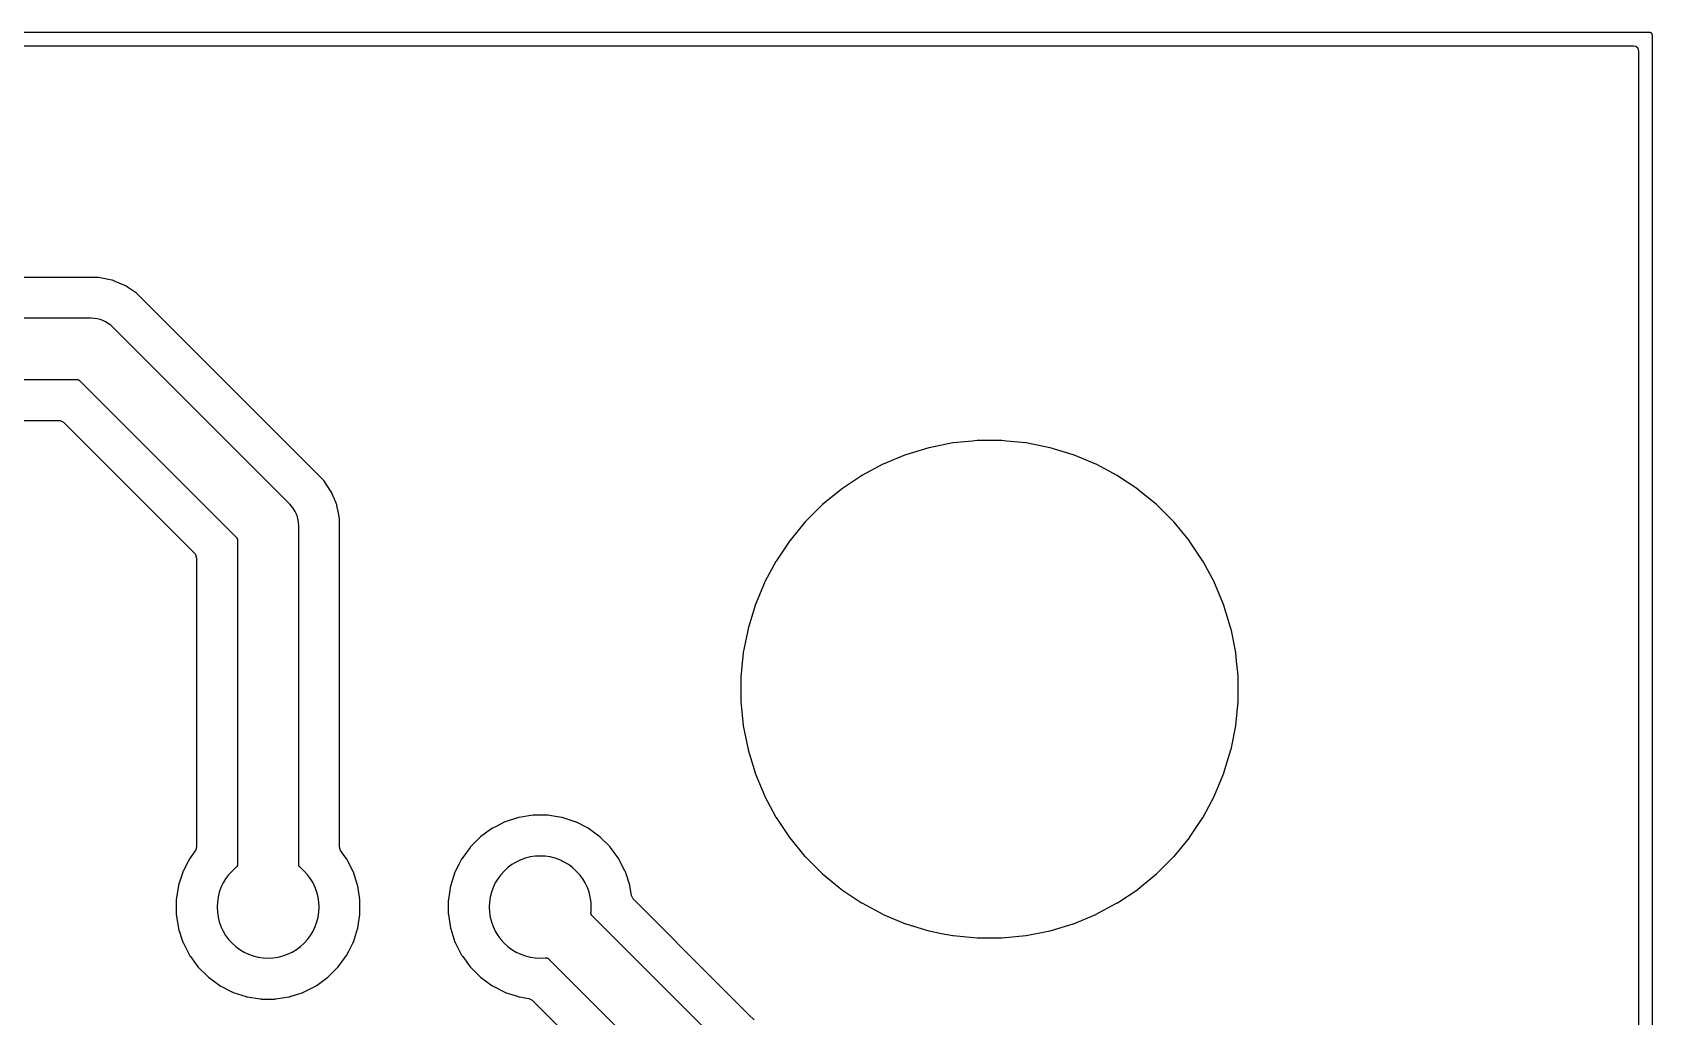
# Model space of a CAD drawing. Header units: metres. Extents: x 46.2 to 140.4, y -137.6 to -43.4.
# Drawn here: x 116.64 to 140.45, y -57.81 to -43.35 of the extents above; entities that cross this region are included whole.
import ezdxf

# ---------------------------------------------------------------- set-up
doc = ezdxf.new("R2010")
doc.units = ezdxf.units.M

msp = doc.modelspace()

# ---------------------------------------------------------------- linework, layer by layer
for points in [[(140.449, -137.599), (140.449, -43.401), (140.449, -43.399), (140.449, -43.398), (140.449, -43.397), (140.449, -43.396), (140.449, -43.394), (140.449, -43.393), (140.449, -43.392), (140.449, -43.391), (140.448, -43.39), (140.448, -43.388), (140.448, -43.387), (140.447, -43.386), (140.447, -43.385), (140.447, -43.384), (140.446, -43.383), (140.446, -43.381), (140.445, -43.38), (140.445, -43.379), (140.444, -43.378), (140.444, -43.377), (140.443, -43.376), (140.442, -43.375), (140.442, -43.374), (140.441, -43.373), (140.44, -43.372), (140.44, -43.371), (140.439, -43.37), (140.438, -43.369), (140.437, -43.368), (140.437, -43.367), (140.436, -43.366), (140.435, -43.365), (140.434, -43.364), (140.433, -43.363), (140.432, -43.363), (140.431, -43.362), (140.43, -43.361), (140.429, -43.36), (140.428, -43.36), (140.427, -43.359), (140.426, -43.358), (140.425, -43.358), (140.424, -43.357), (140.423, -43.356), (140.422, -43.356), (140.421, -43.355), (140.42, -43.355), (140.419, -43.354), (140.417, -43.354), (140.416, -43.353), (140.415, -43.353), (140.414, -43.353), (140.413, -43.352), (140.412, -43.352), (140.41, -43.352), (140.409, -43.351), (140.408, -43.351), (140.407, -43.351), (140.406, -43.351), (140.404, -43.351), (140.403, -43.351), (140.402, -43.351), (140.401, -43.351), (140.399, -43.351), (46.201, -43.351)], [(140.249, -43.632), (140.236, -43.586), (140.204, -43.558), (140.17, -43.551), (46.432, -43.551), (46.386, -43.564), (46.358, -43.596), (46.351, -43.63), (46.351, -137.368), (46.364, -137.414), (46.396, -137.442), (46.43, -137.449), (140.168, -137.449), (140.214, -137.436), (140.242, -137.404), (140.249, -137.37), (140.249, -43.632)], [(98.523, -49.051), (117.032, -49.051), (117.045, -49.052), (117.092, -49.077), (119.026, -51.012), (119.035, -51.022), (119.049, -51.073), (119.049, -55.322), (119.031, -55.374), (119.03, -55.376), (118.947, -55.489), (118.947, -55.49), (118.946, -55.491), (118.945, -55.492), (118.944, -55.493), (118.944, -55.495), (118.943, -55.496), (118.943, -55.496), (118.902, -55.576), (118.85, -55.678), (118.85, -55.679), (118.849, -55.68), (118.849, -55.681), (118.848, -55.682), (118.848, -55.682), (118.848, -55.684), (118.847, -55.685), (118.847, -55.685), (118.847, -55.685), (118.784, -55.88), (118.784, -55.881), (118.783, -55.882), (118.783, -55.883), (118.783, -55.884), (118.782, -55.886), (118.782, -55.887), (118.782, -55.888), (118.75, -56.09), (118.75, -56.091), (118.75, -56.092), (118.75, -56.093), (118.75, -56.094), (118.75, -56.096), (118.749, -56.097), (118.749, -56.098), (118.749, -56.302), (118.749, -56.303), (118.75, -56.304), (118.75, -56.306), (118.75, -56.307), (118.75, -56.308), (118.75, -56.309), (118.75, -56.31), (118.782, -56.512), (118.782, -56.513), (118.782, -56.514), (118.783, -56.516), (118.783, -56.517), (118.783, -56.518), (118.784, -56.519), (118.784, -56.52), (118.847, -56.715), (118.848, -56.716), (118.848, -56.717), (118.848, -56.718), (118.849, -56.719), (118.849, -56.72), (118.85, -56.721), (118.85, -56.722), (118.943, -56.904), (118.944, -56.905), (118.944, -56.907), (118.945, -56.908), (118.946, -56.909), (118.947, -56.91), (118.947, -56.911), (118.96, -56.928), (119.068, -57.077), (119.068, -57.077), (119.069, -57.078), (119.07, -57.079), (119.07, -57.079), (119.07, -57.08), (119.071, -57.081), (119.072, -57.082), (119.073, -57.083), (119.217, -57.227), (119.218, -57.228), (119.219, -57.229), (119.22, -57.23), (119.221, -57.23), (119.221, -57.23), (119.222, -57.231), (119.223, -57.232), (119.223, -57.232), (119.296, -57.285), (119.389, -57.353), (119.39, -57.353), (119.391, -57.354), (119.392, -57.355), (119.393, -57.356), (119.395, -57.356), (119.396, -57.357), (119.396, -57.357), (119.578, -57.45), (119.579, -57.45), (119.58, -57.451), (119.581, -57.451), (119.582, -57.452), (119.583, -57.452), (119.584, -57.452), (119.585, -57.453), (119.78, -57.516), (119.781, -57.516), (119.782, -57.517), (119.783, -57.517), (119.784, -57.517), (119.786, -57.518), (119.787, -57.518), (119.788, -57.518), (119.99, -57.55), (119.991, -57.55), (119.992, -57.55), (119.993, -57.55), (119.994, -57.55), (119.996, -57.55), (119.997, -57.551), (119.998, -57.551), (120.202, -57.551), (120.203, -57.551), (120.204, -57.55), (120.206, -57.55), (120.207, -57.55), (120.208, -57.55), (120.209, -57.55), (120.21, -57.55), (120.311, -57.534), (120.412, -57.518), (120.413, -57.518), (120.414, -57.518), (120.416, -57.517), (120.417, -57.517), (120.418, -57.517), (120.419, -57.516), (120.42, -57.516), (120.51, -57.487), (120.615, -57.453), (120.616, -57.452), (120.618, -57.452), (120.618, -57.452), (120.619, -57.451), (120.62, -57.451), (120.621, -57.45), (120.622, -57.45), (120.688, -57.416), (120.804, -57.357), (120.805, -57.356), (120.807, -57.356), (120.808, -57.355), (120.809, -57.354), (120.81, -57.353), (120.811, -57.353), (120.822, -57.345), (120.977, -57.232), (120.977, -57.232), (120.978, -57.231), (120.979, -57.23), (120.98, -57.23), (120.981, -57.229), (120.982, -57.228), (120.983, -57.227), (121.127, -57.083), (121.128, -57.082), (121.129, -57.081), (121.13, -57.08), (121.13, -57.079), (121.131, -57.078), (121.132, -57.077), (121.132, -57.077), (121.253, -56.911), (121.253, -56.91), (121.254, -56.909), (121.255, -56.908), (121.256, -56.907), (121.256, -56.905), (121.257, -56.904), (121.257, -56.904), (121.257, -56.904), (121.257, -56.904), (121.257, -56.904), (121.259, -56.901), (121.286, -56.847), (121.35, -56.722), (121.35, -56.721), (121.351, -56.72), (121.351, -56.719), (121.352, -56.718), (121.352, -56.717), (121.352, -56.716), (121.353, -56.715), (121.416, -56.52), (121.416, -56.519), (121.417, -56.518), (121.417, -56.517), (121.417, -56.516), (121.418, -56.514), (121.418, -56.513), (121.418, -56.512), (121.45, -56.31), (121.45, -56.309), (121.45, -56.308), (121.45, -56.307), (121.45, -56.306), (121.45, -56.304), (121.45, -56.303), (121.45, -56.302), (121.45, -56.098), (121.45, -56.097), (121.45, -56.096), (121.45, -56.094), (121.45, -56.093), (121.45, -56.092), (121.45, -56.091), (121.45, -56.09), (121.418, -55.888), (121.418, -55.887), (121.418, -55.886), (121.417, -55.884), (121.417, -55.883), (121.417, -55.882), (121.416, -55.881), (121.416, -55.88), (121.353, -55.685), (121.352, -55.684), (121.352, -55.683), (121.352, -55.682), (121.351, -55.681), (121.351, -55.68), (121.35, -55.679), (121.35, -55.678), (121.257, -55.496), (121.256, -55.495), (121.256, -55.493), (121.255, -55.492), (121.254, -55.491), (121.253, -55.49), (121.253, -55.489), (121.166, -55.369), (121.151, -55.317), (121.151, -50.501), (121.15, -50.5), (121.15, -50.499), (121.15, -50.498), (121.15, -50.497), (121.15, -50.495), (121.15, -50.494), (121.15, -50.493), (121.15, -50.492), (121.123, -50.36), (121.122, -50.353), (121.111, -50.298), (121.111, -50.297), (121.111, -50.296), (121.11, -50.295), (121.11, -50.294), (121.11, -50.292), (121.109, -50.291), (121.109, -50.29), (121.108, -50.289), (121.064, -50.181), (121.062, -50.178), (121.062, -50.178), (121.033, -50.107), (121.032, -50.106), (121.032, -50.105), (121.031, -50.104), (121.031, -50.102), (121.031, -50.102), (121.03, -50.101), (121.03, -50.1), (121.029, -50.099), (121.028, -50.098), (120.919, -49.934), (120.918, -49.933), (120.917, -49.932), (120.917, -49.931), (120.916, -49.93), (120.915, -49.93), (120.914, -49.929), (120.913, -49.928), (120.912, -49.927), (120.819, -49.833), (120.139, -49.154), (118.173, -47.188), (118.172, -47.187), (118.171, -47.186), (118.171, -47.185), (118.17, -47.184), (118.169, -47.184), (118.168, -47.183), (118.168, -47.183), (118.167, -47.182), (118.166, -47.181), (118.002, -47.072), (118.001, -47.071), (118, -47.07), (117.999, -47.07), (117.997, -47.069), (117.996, -47.069), (117.996, -47.069), (117.995, -47.068), (117.993, -47.067), (117.91, -47.033), (117.864, -47.014), (117.864, -47.014), (117.864, -47.014), (117.811, -46.992), (117.809, -46.991), (117.808, -46.991), (117.808, -46.991), (117.807, -46.99), (117.806, -46.99), (117.805, -46.99), (117.804, -46.989), (117.803, -46.989), (117.802, -46.989), (117.705, -46.97), (117.608, -46.95), (117.607, -46.95), (117.606, -46.95), (117.605, -46.95), (117.603, -46.95), (117.602, -46.95), (117.601, -46.95), (117.6, -46.95), (117.599, -46.949), (97.951, -46.949)], [(98.257, -48.45), (117.293, -48.45), (117.294, -48.45), (117.295, -48.45), (117.296, -48.45), (117.298, -48.45), (117.299, -48.451), (117.3, -48.451), (117.301, -48.451), (117.303, -48.451), (117.304, -48.451), (117.305, -48.452), (117.306, -48.452), (117.307, -48.452), (117.308, -48.453), (117.31, -48.453), (117.311, -48.454), (117.312, -48.454), (117.313, -48.455), (117.314, -48.455), (117.315, -48.456), (117.316, -48.456), (117.317, -48.457), (117.318, -48.457), (117.32, -48.458), (117.321, -48.459), (117.322, -48.459), (117.323, -48.46), (117.324, -48.461), (117.325, -48.462), (117.325, -48.462), (117.326, -48.463), (117.327, -48.464), (117.328, -48.465), (119.635, -50.772), (119.636, -50.773), (119.637, -50.774), (119.638, -50.775), (119.638, -50.775), (119.639, -50.776), (119.64, -50.777), (119.641, -50.778), (119.641, -50.779), (119.642, -50.78), (119.643, -50.782), (119.643, -50.783), (119.644, -50.784), (119.644, -50.785), (119.645, -50.786), (119.645, -50.787), (119.646, -50.788), (119.646, -50.789), (119.647, -50.79), (119.647, -50.792), (119.648, -50.793), (119.648, -50.794), (119.648, -50.795), (119.649, -50.796), (119.649, -50.797), (119.649, -50.799), (119.649, -50.8), (119.649, -50.801), (119.65, -50.802), (119.65, -50.804), (119.65, -50.805), (119.65, -50.806), (119.65, -50.807), (119.65, -55.576), (119.65, -55.577), (119.65, -55.579), (119.65, -55.58), (119.649, -55.581), (119.649, -55.583), (119.649, -55.584), (119.649, -55.585), (119.649, -55.586), (119.648, -55.588), (119.648, -55.589), (119.648, -55.59), (119.647, -55.591), (119.647, -55.593), (119.646, -55.594), (119.646, -55.595), (119.646, -55.596), (119.645, -55.598), (119.644, -55.599), (119.644, -55.6), (119.643, -55.601), (119.643, -55.602), (119.642, -55.603), (119.641, -55.604), (119.64, -55.605), (119.64, -55.606), (119.639, -55.607), (119.638, -55.608), (119.637, -55.609), (119.636, -55.61), (119.635, -55.611), (119.634, -55.612), (119.634, -55.613), (119.633, -55.614), (119.632, -55.615), (119.631, -55.616), (119.63, -55.616), (119.624, -55.62), (119.57, -55.67), (119.52, -55.724), (119.476, -55.783), (119.439, -55.846), (119.407, -55.913), (119.382, -55.982), (119.364, -56.054), (119.354, -56.126), (119.35, -56.2), (119.354, -56.274), (119.364, -56.346), (119.382, -56.418), (119.407, -56.487), (119.439, -56.554), (119.476, -56.617), (119.52, -56.676), (119.57, -56.73), (119.624, -56.78), (119.683, -56.824), (119.746, -56.861), (119.813, -56.893), (119.882, -56.918), (119.954, -56.936), (120.026, -56.946), (120.1, -56.95), (120.174, -56.946), (120.246, -56.936), (120.318, -56.918), (120.387, -56.893), (120.454, -56.861), (120.517, -56.824), (120.576, -56.78), (120.63, -56.73), (120.68, -56.676), (120.724, -56.617), (120.761, -56.554), (120.793, -56.487), (120.818, -56.418), (120.836, -56.346), (120.846, -56.274), (120.85, -56.2), (120.846, -56.126), (120.836, -56.054), (120.818, -55.982), (120.793, -55.913), (120.761, -55.846), (120.724, -55.783), (120.68, -55.724), (120.63, -55.67), (120.576, -55.62), (120.57, -55.616), (120.57, -55.616), (120.569, -55.615), (120.568, -55.614), (120.567, -55.613), (120.566, -55.613), (120.565, -55.612), (120.564, -55.611), (120.564, -55.61), (120.563, -55.609), (120.562, -55.608), (120.561, -55.607), (120.561, -55.607), (120.56, -55.606), (120.559, -55.605), (120.559, -55.604), (120.558, -55.603), (120.557, -55.602), (120.557, -55.601), (120.556, -55.6), (120.556, -55.599), (120.555, -55.598), (120.555, -55.597), (120.554, -55.596), (120.554, -55.594), (120.553, -55.593), (120.553, -55.592), (120.553, -55.591), (120.552, -55.59), (120.552, -55.589), (120.552, -55.588), (120.551, -55.587), (120.551, -55.585), (120.551, -55.584), (120.551, -55.583), (120.551, -55.582), (120.55, -55.581), (120.55, -55.58), (120.55, -55.579), (120.55, -55.577), (120.55, -55.576), (120.55, -50.601), (120.548, -50.556), (120.542, -50.512), (120.531, -50.469), (120.516, -50.428), (120.497, -50.388), (120.474, -50.35), (120.448, -50.314), (120.418, -50.281), (117.819, -47.682), (117.786, -47.652), (117.75, -47.626), (117.712, -47.603), (117.672, -47.584), (117.631, -47.569), (117.588, -47.558), (117.544, -47.552), (117.499, -47.55), (98.051, -47.55)], [(127.154, -52.113), (127.154, -52.113), (127.126, -52.256), (127.085, -52.461), (127.085, -52.462), (127.085, -52.463), (127.085, -52.464), (127.084, -52.466), (127.05, -52.818), (127.05, -52.819), (127.05, -52.82), (127.05, -52.822), (127.049, -52.823), (127.049, -53.177), (127.05, -53.178), (127.05, -53.18), (127.05, -53.181), (127.05, -53.182), (127.084, -53.534), (127.085, -53.536), (127.085, -53.537), (127.085, -53.538), (127.085, -53.539), (127.154, -53.887), (127.155, -53.888), (127.155, -53.889), (127.155, -53.89), (127.155, -53.891), (127.258, -54.23), (127.259, -54.231), (127.259, -54.233), (127.259, -54.234), (127.26, -54.235), (127.395, -54.562), (127.396, -54.563), (127.396, -54.564), (127.397, -54.565), (127.398, -54.566), (127.564, -54.879), (127.565, -54.88), (127.566, -54.881), (127.566, -54.882), (127.567, -54.883), (127.764, -55.177), (127.764, -55.178), (127.765, -55.179), (127.766, -55.18), (127.767, -55.181), (127.991, -55.455), (127.992, -55.456), (127.993, -55.457), (127.994, -55.458), (127.995, -55.459), (128.245, -55.709), (128.246, -55.71), (128.247, -55.711), (128.248, -55.712), (128.249, -55.712), (128.494, -55.914), (128.519, -55.934), (128.522, -55.937), (128.523, -55.938), (128.524, -55.939), (128.525, -55.939), (128.526, -55.94), (128.821, -56.137), (128.822, -56.137), (128.823, -56.138), (128.824, -56.139), (128.825, -56.139), (128.825, -56.139), (129.137, -56.306), (129.138, -56.307), (129.139, -56.307), (129.141, -56.308), (129.142, -56.308), (129.469, -56.444), (129.47, -56.444), (129.471, -56.445), (129.472, -56.445), (129.473, -56.445), (129.812, -56.548), (129.813, -56.549), (129.815, -56.549), (129.816, -56.549), (129.816, -56.549), (129.817, -56.549), (129.817, -56.549), (129.817, -56.549), (130, -56.586), (130.164, -56.618), (130.166, -56.619), (130.167, -56.619), (130.168, -56.619), (130.169, -56.619), (130.522, -56.654), (130.523, -56.654), (130.524, -56.654), (130.525, -56.654), (130.527, -56.654), (130.881, -56.654), (130.882, -56.654), (130.883, -56.654), (130.884, -56.654), (130.886, -56.654), (131.238, -56.619), (131.239, -56.619), (131.24, -56.619), (131.242, -56.619), (131.243, -56.618), (131.59, -56.549), (131.591, -56.549), (131.592, -56.549), (131.593, -56.549), (131.593, -56.549), (131.594, -56.549), (131.595, -56.548), (131.934, -56.445), (131.935, -56.445), (131.936, -56.445), (131.937, -56.444), (131.938, -56.444), (132.266, -56.308), (132.267, -56.308), (132.268, -56.307), (132.269, -56.307), (132.269, -56.307), (132.27, -56.306), (132.582, -56.139), (132.583, -56.139), (132.583, -56.139), (132.584, -56.138), (132.586, -56.137), (132.587, -56.137), (132.881, -55.94), (132.882, -55.939), (132.883, -55.939), (132.884, -55.938), (132.885, -55.937), (133.159, -55.712), (133.16, -55.712), (133.161, -55.711), (133.161, -55.71), (133.162, -55.709), (133.413, -55.459), (133.414, -55.458), (133.414, -55.457), (133.415, -55.456), (133.416, -55.455), (133.641, -55.181), (133.641, -55.18), (133.642, -55.179), (133.643, -55.178), (133.644, -55.177), (133.84, -54.883), (133.841, -54.882), (133.841, -54.881), (133.841, -54.881), (133.842, -54.88), (133.843, -54.879), (133.843, -54.879), (133.843, -54.879), (134.01, -54.566), (134.01, -54.565), (134.011, -54.564), (134.012, -54.563), (134.012, -54.562), (134.012, -54.562), (134.147, -54.235), (134.148, -54.234), (134.148, -54.233), (134.149, -54.231), (134.149, -54.23), (134.252, -53.891), (134.252, -53.89), (134.252, -53.889), (134.253, -53.888), (134.253, -53.887), (134.253, -53.887), (134.253, -53.887), (134.322, -53.539), (134.322, -53.538), (134.323, -53.537), (134.323, -53.536), (134.323, -53.534), (134.358, -53.182), (134.358, -53.181), (134.358, -53.18), (134.358, -53.178), (134.358, -53.177), (134.358, -52.823), (134.358, -52.822), (134.358, -52.82), (134.358, -52.819), (134.358, -52.818), (134.351, -52.753), (134.335, -52.589), (134.323, -52.466), (134.323, -52.464), (134.323, -52.463), (134.322, -52.462), (134.322, -52.461), (134.253, -52.113), (134.253, -52.112), (134.252, -52.111), (134.252, -52.11), (134.252, -52.109), (134.149, -51.77), (134.149, -51.769), (134.148, -51.767), (134.148, -51.766), (134.147, -51.765), (134.012, -51.438), (134.011, -51.437), (134.011, -51.436), (134.01, -51.435), (134.01, -51.434), (133.843, -51.121), (133.843, -51.121), (133.842, -51.12), (133.841, -51.119), (133.841, -51.119), (133.841, -51.118), (133.84, -51.117), (133.644, -50.823), (133.643, -50.822), (133.642, -50.821), (133.641, -50.82), (133.641, -50.819), (133.416, -50.545), (133.415, -50.544), (133.414, -50.543), (133.414, -50.542), (133.413, -50.541), (133.162, -50.291), (133.161, -50.29), (133.161, -50.289), (133.16, -50.288), (133.159, -50.288), (132.885, -50.063), (132.884, -50.062), (132.883, -50.061), (132.882, -50.061), (132.881, -50.06), (132.587, -49.863), (132.586, -49.863), (132.585, -49.862), (132.585, -49.862), (132.584, -49.862), (132.583, -49.861), (132.582, -49.861), (132.582, -49.861), (132.27, -49.694), (132.269, -49.693), (132.268, -49.693), (132.266, -49.692), (132.266, -49.692), (132.266, -49.692), (131.938, -49.556), (131.937, -49.556), (131.936, -49.555), (131.935, -49.555), (131.934, -49.555), (131.595, -49.452), (131.594, -49.452), (131.593, -49.451), (131.592, -49.451), (131.591, -49.451), (131.59, -49.451), (131.59, -49.451), (131.243, -49.382), (131.242, -49.381), (131.24, -49.381), (131.239, -49.381), (131.238, -49.381), (130.953, -49.353), (130.886, -49.346), (130.884, -49.346), (130.883, -49.346), (130.882, -49.346), (130.881, -49.346), (130.527, -49.346), (130.525, -49.346), (130.524, -49.346), (130.523, -49.346), (130.522, -49.346), (130.454, -49.353), (130.169, -49.381), (130.168, -49.381), (130.167, -49.381), (130.166, -49.381), (130.164, -49.382), (129.817, -49.451), (129.815, -49.451), (129.814, -49.451), (129.813, -49.452), (129.812, -49.452), (129.473, -49.555), (129.472, -49.555), (129.471, -49.555), (129.47, -49.556), (129.469, -49.556), (129.142, -49.692), (129.141, -49.692), (129.14, -49.693), (129.138, -49.693), (129.137, -49.694), (128.825, -49.861), (128.824, -49.861), (128.824, -49.861), (128.824, -49.861), (128.823, -49.862), (128.823, -49.862), (128.823, -49.862), (128.821, -49.863), (128.821, -49.863), (128.821, -49.863), (128.526, -50.06), (128.525, -50.061), (128.524, -50.061), (128.523, -50.062), (128.522, -50.063), (128.249, -50.288), (128.248, -50.288), (128.247, -50.289), (128.246, -50.29), (128.245, -50.291), (127.995, -50.541), (127.994, -50.542), (127.993, -50.543), (127.992, -50.544), (127.991, -50.545), (127.767, -50.819), (127.766, -50.82), (127.765, -50.821), (127.764, -50.822), (127.764, -50.823), (127.764, -50.823), (127.567, -51.117), (127.566, -51.118), (127.566, -51.119), (127.565, -51.121), (127.565, -51.121), (127.564, -51.121), (127.564, -51.121), (127.408, -51.414), (127.398, -51.434), (127.397, -51.435), (127.396, -51.436), (127.396, -51.437), (127.395, -51.438), (127.26, -51.765), (127.259, -51.766), (127.259, -51.767), (127.259, -51.769), (127.258, -51.77), (127.155, -52.109), (127.155, -52.11), (127.155, -52.111), (127.155, -52.111), (127.155, -52.112), (127.154, -52.113), (127.154, -52.113)], [(127.243, -57.857), (127.173, -57.788), (126.755, -57.37), (125.464, -56.078), (125.44, -56.029), (125.418, -55.888), (125.418, -55.887), (125.418, -55.886), (125.417, -55.884), (125.417, -55.883), (125.417, -55.882), (125.416, -55.881), (125.416, -55.88), (125.357, -55.698), (125.353, -55.685), (125.353, -55.685), (125.352, -55.684), (125.352, -55.683), (125.351, -55.682), (125.351, -55.681), (125.35, -55.679), (125.35, -55.678), (125.35, -55.678), (125.35, -55.678), (125.35, -55.678), (125.257, -55.496), (125.256, -55.495), (125.256, -55.493), (125.255, -55.492), (125.254, -55.491), (125.253, -55.49), (125.253, -55.489), (125.132, -55.323), (125.132, -55.322), (125.131, -55.321), (125.13, -55.32), (125.129, -55.319), (125.128, -55.318), (125.128, -55.318), (125.127, -55.317), (125.127, -55.317), (124.983, -55.173), (124.983, -55.173), (124.982, -55.172), (124.981, -55.171), (124.98, -55.17), (124.979, -55.17), (124.978, -55.169), (124.977, -55.168), (124.977, -55.168), (124.811, -55.047), (124.81, -55.047), (124.809, -55.046), (124.808, -55.045), (124.807, -55.044), (124.805, -55.044), (124.804, -55.043), (124.804, -55.043), (124.804, -55.043), (124.804, -55.043), (124.804, -55.043), (124.622, -54.95), (124.621, -54.95), (124.62, -54.949), (124.619, -54.949), (124.618, -54.948), (124.617, -54.948), (124.616, -54.948), (124.615, -54.947), (124.42, -54.884), (124.419, -54.884), (124.418, -54.883), (124.417, -54.883), (124.416, -54.883), (124.414, -54.882), (124.413, -54.882), (124.412, -54.882), (124.234, -54.854), (124.21, -54.85), (124.209, -54.85), (124.208, -54.85), (124.207, -54.85), (124.206, -54.85), (124.204, -54.85), (124.203, -54.85), (124.202, -54.85), (123.998, -54.85), (123.997, -54.85), (123.996, -54.85), (123.994, -54.85), (123.993, -54.85), (123.992, -54.85), (123.991, -54.85), (123.99, -54.85), (123.962, -54.854), (123.788, -54.882), (123.787, -54.882), (123.786, -54.882), (123.784, -54.883), (123.783, -54.883), (123.782, -54.883), (123.781, -54.884), (123.78, -54.884), (123.585, -54.947), (123.584, -54.948), (123.583, -54.948), (123.582, -54.948), (123.581, -54.949), (123.58, -54.949), (123.579, -54.95), (123.578, -54.95), (123.453, -55.014), (123.396, -55.043), (123.395, -55.044), (123.394, -55.044), (123.393, -55.045), (123.392, -55.045), (123.391, -55.046), (123.39, -55.047), (123.389, -55.047), (123.389, -55.047), (123.223, -55.168), (123.223, -55.168), (123.222, -55.169), (123.221, -55.17), (123.22, -55.17), (123.219, -55.171), (123.218, -55.172), (123.217, -55.173), (123.073, -55.317), (123.072, -55.318), (123.071, -55.319), (123.07, -55.32), (123.07, -55.321), (123.069, -55.322), (123.068, -55.323), (123.068, -55.323), (122.96, -55.472), (122.947, -55.489), (122.947, -55.49), (122.946, -55.491), (122.945, -55.492), (122.944, -55.493), (122.944, -55.495), (122.943, -55.496), (122.943, -55.496), (122.902, -55.576), (122.85, -55.678), (122.85, -55.679), (122.849, -55.68), (122.849, -55.681), (122.848, -55.682), (122.848, -55.682), (122.848, -55.684), (122.847, -55.685), (122.847, -55.685), (122.847, -55.685), (122.784, -55.88), (122.784, -55.881), (122.783, -55.882), (122.783, -55.883), (122.783, -55.884), (122.782, -55.886), (122.782, -55.887), (122.782, -55.888), (122.75, -56.09), (122.75, -56.091), (122.75, -56.092), (122.75, -56.093), (122.75, -56.094), (122.75, -56.096), (122.749, -56.097), (122.749, -56.098), (122.749, -56.302), (122.749, -56.303), (122.75, -56.304), (122.75, -56.306), (122.75, -56.307), (122.75, -56.308), (122.75, -56.309), (122.75, -56.31), (122.782, -56.512), (122.782, -56.513), (122.782, -56.514), (122.783, -56.516), (122.783, -56.517), (122.783, -56.518), (122.784, -56.519), (122.784, -56.52), (122.847, -56.715), (122.848, -56.716), (122.848, -56.717), (122.848, -56.718), (122.849, -56.719), (122.849, -56.72), (122.85, -56.721), (122.85, -56.722), (122.943, -56.904), (122.944, -56.905), (122.944, -56.907), (122.945, -56.908), (122.946, -56.909), (122.947, -56.91), (122.947, -56.911), (122.96, -56.928), (123.068, -57.077), (123.068, -57.077), (123.069, -57.078), (123.07, -57.079), (123.07, -57.079), (123.07, -57.08), (123.071, -57.081), (123.072, -57.082), (123.073, -57.083), (123.217, -57.227), (123.218, -57.228), (123.219, -57.229), (123.22, -57.23), (123.221, -57.23), (123.221, -57.23), (123.222, -57.231), (123.223, -57.232), (123.223, -57.232), (123.296, -57.285), (123.389, -57.353), (123.39, -57.353), (123.391, -57.354), (123.392, -57.355), (123.393, -57.356), (123.395, -57.356), (123.396, -57.357), (123.396, -57.357), (123.578, -57.45), (123.579, -57.45), (123.58, -57.451), (123.581, -57.451), (123.582, -57.452), (123.583, -57.452), (123.584, -57.452), (123.585, -57.453), (123.78, -57.516), (123.781, -57.516), (123.782, -57.517), (123.783, -57.517), (123.784, -57.517), (123.786, -57.518), (123.787, -57.518), (123.788, -57.518), (123.934, -57.541), (123.982, -57.567), (124.758, -58.344)], [(126.818, -58.281), (124.859, -56.323), (124.859, -56.322), (124.858, -56.321), (124.857, -56.32), (124.856, -56.319), (124.855, -56.318), (124.855, -56.317), (124.854, -56.316), (124.853, -56.315), (124.853, -56.314), (124.852, -56.313), (124.851, -56.312), (124.851, -56.311), (124.85, -56.31), (124.85, -56.309), (124.849, -56.308), (124.849, -56.306), (124.848, -56.305), (124.848, -56.304), (124.847, -56.303), (124.847, -56.302), (124.847, -56.301), (124.846, -56.3), (124.846, -56.298), (124.846, -56.297), (124.846, -56.296), (124.845, -56.295), (124.845, -56.293), (124.845, -56.292), (124.845, -56.291), (124.845, -56.29), (124.845, -56.289), (124.845, -56.287), (124.845, -56.286), (124.845, -56.285), (124.845, -56.284), (124.845, -56.282), (124.845, -56.281), (124.845, -56.28), (124.846, -56.274), (124.85, -56.2), (124.846, -56.126), (124.836, -56.054), (124.818, -55.982), (124.793, -55.913), (124.761, -55.846), (124.724, -55.783), (124.68, -55.724), (124.63, -55.67), (124.576, -55.62), (124.517, -55.576), (124.454, -55.539), (124.387, -55.507), (124.318, -55.482), (124.246, -55.464), (124.174, -55.454), (124.1, -55.45), (124.026, -55.454), (123.954, -55.464), (123.882, -55.482), (123.813, -55.507), (123.746, -55.539), (123.683, -55.576), (123.624, -55.62), (123.57, -55.67), (123.52, -55.724), (123.476, -55.783), (123.439, -55.846), (123.407, -55.913), (123.382, -55.982), (123.364, -56.054), (123.354, -56.126), (123.35, -56.2), (123.354, -56.274), (123.364, -56.346), (123.382, -56.418), (123.407, -56.487), (123.439, -56.554), (123.476, -56.617), (123.52, -56.676), (123.57, -56.73), (123.624, -56.78), (123.683, -56.824), (123.746, -56.861), (123.813, -56.893), (123.882, -56.918), (123.954, -56.936), (124.026, -56.946), (124.1, -56.95), (124.174, -56.946), (124.18, -56.945), (124.181, -56.945), (124.182, -56.945), (124.184, -56.945), (124.185, -56.945), (124.186, -56.945), (124.187, -56.945), (124.189, -56.945), (124.19, -56.945), (124.191, -56.945), (124.192, -56.945), (124.193, -56.945), (124.195, -56.945), (124.196, -56.946), (124.197, -56.946), (124.198, -56.946), (124.2, -56.946), (124.201, -56.947), (124.202, -56.947), (124.203, -56.947), (124.204, -56.948), (124.205, -56.948), (124.206, -56.949), (124.208, -56.949), (124.209, -56.95), (124.21, -56.95), (124.211, -56.951), (124.212, -56.951), (124.213, -56.952), (124.214, -56.953), (124.215, -56.953), (124.216, -56.954), (124.217, -56.955), (124.218, -56.955), (124.219, -56.956), (124.22, -56.957), (124.221, -56.958), (124.222, -56.959), (124.223, -56.959), (126.035, -58.772)]]:
    msp.add_lwpolyline(points)

doc.saveas('drawing.dxf')
